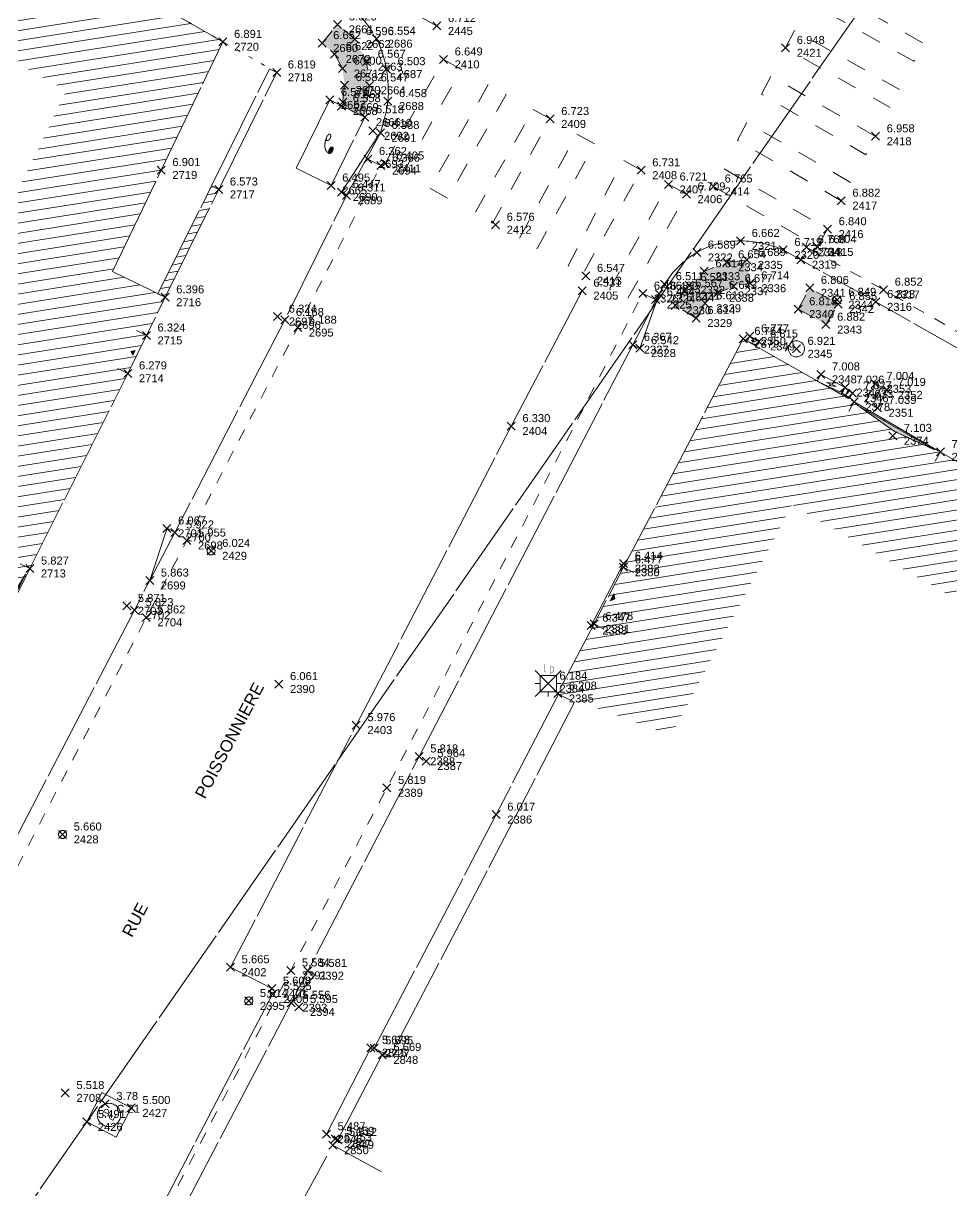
# Model space of a CAD drawing. Header units: metres. Extents: x 1223562 to 1223801, y 7191360 to 7191620.
# Drawn here: x 1223690.15 to 1223713.34, y 7191399.22 to 7191428.39 of the extents above; entities that cross this region are included whole.
import ezdxf
from ezdxf.enums import TextEntityAlignment as Align

# ---------------------------------------------------------------- set-up
doc = ezdxf.new("R2010")
doc.units = ezdxf.units.M
doc.header["$PDMODE"] = 3
doc.header["$PDSIZE"] = 0.1
for name, pattern in [('LL_0822', [2.5, 2.5, 0]), ('LL_0824', [0.35, 0.1, -0.25]), ('LL_0826', [2.5, 2.5, 0]), ('LL_0828', [0.8, 0.4, -0.4]), ('LL_0829', [0.6, 0.3, -0.3]), ('ML_0862', [1, 0.5, -0.5]), ('ML_2577', [2.5, 2.5, 0]), ('RL_1105', [2.5, 2.5, 0]), ('RL_1110', [2.5, 2.5, 0]), ('SL_1144', [2.5, 2.5, 0]), ('SL_1146', [2.5, 2.5, 0]), ('Socle_Continu', [2.5, 2.5, 0]), ('YL_2901', [2.5, 2.5, 0])]:
    doc.linetypes.add(name, pattern=pattern)
for name, color, linetype, lineweight in [('BATIH_SCS', 201, 'Socle_Continu', 13), ('CLOTH_SCS', 212, 'Socle_Continu', 13), ('CLOTU_SCS', 212, 'Socle_Continu', 13), ('EAUPO_SCS', 140, 'Socle_Continu', 13), ('ECPUB_SCS', 30, 'Socle_Continu', 13), ('ELECT_SCS', 1, 'Socle_Continu', 13), ('GAZFL_SCS', 40, 'Socle_Continu', 13), ('HABIL_SCI', 7, 'Socle_Continu', 13), ('MARQU_PSS', 7, 'Socle_Continu', 13), ('MARQU_SCS', 7, 'Socle_Continu', 13), ('SIGNV_SCS', 20, 'Socle_Continu', 13), ('SIGTA_SCI', 7, 'Socle_Continu', 13), ('SIGTM_SCI', 1, 'Socle_Continu', 13), ('SIGTO_SCI', 255, 'Socle_Continu', 13), ('TELEC_SCS', 3, 'Socle_Continu', 13), ('VOIRH_SCS', 7, 'Socle_Continu', 13), ('VOIRI_SCS', 7, 'Socle_Continu', 13)]:
    doc.layers.add(name, color=color, linetype=linetype, lineweight=lineweight)
for name, color, linetype, lineweight, true_color in [('BATIM_SCS', 7, 'Socle_Continu', 13, 0xdf7fff), ('EAUUS_SCS', 7, 'Socle_Continu', 13, 0x7f3f00), ('SIGTS_PSS', 7, 'Socle_Continu', 13, 0x9966cc)]:
    doc.layers.add(name, color=color, linetype=linetype, lineweight=lineweight, true_color=true_color)
doc.styles.get("Standard").update_dxf_attribs({"font": 'arial.ttf'})
doc.styles.add('Style_1', font='WINGDNG2.TTF')
doc.linetypes.add('SL_1143', pattern='A,0.5,0,["¢",Style_1,S=0.1,R=0,X=0.2,Y=-0.065],0.5', length=1)
pattern_1 = [(9, (0, 0), (-0.03910861626, 0.246922085149), [])]

# ---------------------------------------------------------------- blocks, each defined once
blk = doc.blocks.new('YP_1521')
at = {"layer": 'SIGTO_SCI', "color": 7, "linetype": 'Socle_Continu'}
blk.add_point((0, 0), dxfattribs=at)
at = {"layer": 'SIGTA_SCI', "linetype": 'Socle_Continu'}
blk.add_attdef('ALT', (0.278, 0.099), '', height=0.2, dxfattribs=at)
at = {"layer": 'SIGTA_SCI', "linetype": 'Socle_Continu', "flags": 9}
blk.add_attdef('CALQUE_ALT', (1.69, -1.18), '', height=0.2, dxfattribs=at)
at = {"layer": 'SIGTM_SCI', "linetype": 'Socle_Continu'}
blk.add_attdef('MAT', (0.278, -0.223), '', height=0.2, dxfattribs=at)
at = {"layer": 'SIGTM_SCI', "linetype": 'Socle_Continu', "flags": 9}
blk.add_attdef('CALQUE_MAT', (1.69, -1.501), '', height=0.2, dxfattribs=at)
at = {"layer": 'SIGTO_SCI', "linetype": 'Socle_Continu', "flags": 9}
for tag, p in [('ID', (1.69, 0.105)), ('NATURE', (1.69, -0.216)), ('FAMILLE', (1.69, -0.538)), ('CALQUE', (1.69, -0.859)), ('PCRS', (1.69, -1.823))]:
    blk.add_attdef(tag, p, '', height=0.2, dxfattribs=at)
blk = doc.blocks.new('LP_0842')
at = {"layer": 'VOIRI_SCS', "linetype": 'Socle_Continu', "flags": 128}
blk.add_lwpolyline([(1, 0), (1, 0.5), (0, 0)], dxfattribs=at)
at = {"layer": 'VOIRI_SCS', "linetype": 'Socle_Continu', "flags": 9}
for tag, p in [('ID', (1.488, 0.614)), ('NATURE', (1.488, 0.292)), ('FAMILLE', (1.488, -0.029)), ('CALQUE', (1.488, -0.35)), ('PCRS', (1.488, -0.672))]:
    blk.add_attdef(tag, p, '', height=0.2, dxfattribs=at)
blk = doc.blocks.new('LP_0843')
at = {"layer": 'VOIRI_SCS', "linetype": 'Socle_Continu'}
blk.add_circle((0, 0), 0.1, dxfattribs=at)
at = {"layer": 'VOIRI_SCS', "linetype": 'Socle_Continu', "flags": 9}
for tag, p in [('ID', (0.829, 0.061)), ('NATURE', (0.829, -0.26)), ('FAMILLE', (0.829, -0.582)), ('CALQUE', (0.829, -0.903)), ('PCRS', (0.829, -1.224))]:
    blk.add_attdef(tag, p, '', height=0.2, dxfattribs=at)
blk = doc.blocks.new('HP_0569')
at = {"layer": 'SIGNV_SCS', "linetype": 'Socle_Continu'}
blk.add_line((-0.2, -0.2), (0.2, -0.2), dxfattribs=at)
blk.add_circle((0, 0), 0.2, dxfattribs=at)
at = {"layer": 'SIGNV_SCS', "linetype": 'Socle_Continu', "flags": 9}
for tag, p in [('ID', (0.713, 0.595)), ('NATURE', (0.713, 0.273)), ('FAMILLE', (0.713, -0.048)), ('CALQUE', (0.713, -0.369)), ('PCRS', (0.713, -0.69))]:
    blk.add_attdef(tag, p, '', height=0.2, dxfattribs=at)
blk = doc.blocks.new('JP_0703')
at = {"layer": 'GAZFL_SCS', "linetype": 'Socle_Continu'}
blk.add_hatch(color=256, dxfattribs=at).paths.add_polyline_path([(0, 0), (0, 0.359), (1, 0.359), (0.088, 0.3)])
h = blk.add_hatch(color=256, dxfattribs=at)
edge = h.paths.add_edge_path()
edge.add_line((0.505, 0.179), (0.471, 0.106))
edge.add_line((0.471, 0.106), (0.471, 0.096))
edge.add_ellipse((0.505, 0.099), major_axis=(-0.0336, 0), ratio=0.758629, start_angle=5.44598, end_angle=174.55402)
edge.add_line((0.538, 0.096), (0.538, 0.106))
edge.add_line((0.538, 0.106), (0.505, 0.179))
at = {"layer": 'GAZFL_SCS', "linetype": 'Socle_Continu', "flags": 128}
blk.add_lwpolyline([(0, 0.359), (0, 0), (1, 0), (1, 0.359)], close=True, dxfattribs=at)
at = {"layer": 'GAZFL_SCS', "linetype": 'Socle_Continu'}
blk.add_lwpolyline([(0, 0), (0, 0.359), (1, 0.359), (0.088, 0.3)], close=True, dxfattribs=at)
blk.add_lwpolyline([(0.578, 0.106), (0.578, 0.124), (0.505, 0.281), (0.432, 0.124), (0.432, 0.106, 0.066358), (0.436, 0.095, 0.1059), (0.452, 0.076, 0.086348), (0.476, 0.064, 0.076263), (0.505, 0.059, 0.076263), (0.534, 0.064, 0.086348), (0.557, 0.076, 0.1059), (0.574, 0.095, 0.066358)], format="xyb", close=True, dxfattribs=at)
at = {"layer": 'GAZFL_SCS', "linetype": 'Socle_Continu', "flags": 9}
for tag, p in [('ID', (1.013, 0.696)), ('NATURE', (1.013, 0.374)), ('FAMILLE', (1.013, 0.053)), ('CALQUE', (1.013, -0.268)), ('PCRS', (1.013, -0.589))]:
    blk.add_attdef(tag, p, '', height=0.2, dxfattribs=at)
blk = doc.blocks.new('FP_0406')
at = {"layer": 'ELECT_SCS', "linetype": 'Socle_Continu'}
blk.add_hatch(color=256, dxfattribs=at).paths.add_polyline_path([(0, 0), (0, 0.286), (1, 0.286), (0.1, 0.229)])
at = {"layer": 'ELECT_SCS', "linetype": 'Socle_Continu', "flags": 128}
blk.add_lwpolyline([(0, 0.286), (0, 0), (1, 0), (1, 0.286)], close=True, dxfattribs=at)
at = {"layer": 'ELECT_SCS', "linetype": 'Socle_Continu'}
blk.add_lwpolyline([(0, 0), (0, 0.286), (1, 0.286), (0.1, 0.229)], close=True, dxfattribs=at)
at = {"layer": 'ELECT_SCS', "linetype": 'Socle_Continu', "flags": 128}
blk.add_lwpolyline([(0.689, 0.161), (0.466, 0.074), (0.473, 0.136), (0.314, 0.12), (0.54, 0.215), (0.526, 0.147), (0.689, 0.161)], dxfattribs=at)
at = {"layer": 'ELECT_SCS', "linetype": 'Socle_Continu', "flags": 9}
for tag, p in [('ID', (1.244, 0.678)), ('NATURE', (1.244, 0.357)), ('FAMILLE', (1.244, 0.035)), ('CALQUE', (1.244, -0.286)), ('PCRS', (1.244, -0.607))]:
    blk.add_attdef(tag, p, '', height=0.2, dxfattribs=at)
blk = doc.blocks.new('AP_0009')
at = {"layer": 'EAUPO_SCS', "linetype": 'Socle_Continu', "flags": 128}
blk.add_lwpolyline([(1, 0), (0, 0), (0, 1), (1, 1)], close=True, dxfattribs=at)
at = {"layer": 'EAUPO_SCS', "linetype": 'Socle_Continu', "const_width": 0.0132, "flags": 128}
for points in [[(0.366, 0.559, -0.408207), (0.401, 0.525), (0.401, 0.441), (0.352, 0.441, -1.002527), (0.352, 0.5)], [(0.54, 0.441), (0.49, 0.441, -0.408864), (0.46, 0.47), (0.46, 0.52, -0.99952), (0.54, 0.52), (0.54, 0.5), (0.46, 0.5)], [(0.599, 0.381), (0.599, 0.559), (0.643, 0.559, -0.410969), (0.678, 0.525), (0.678, 0.475, -0.406349), (0.643, 0.441), (0.599, 0.441)]]:
    blk.add_lwpolyline(points, format="xyb", dxfattribs=at)
for points in [[(0.332, 0.559), (0.366, 0.559)], [(0.401, 0.5), (0.352, 0.5)]]:
    blk.add_lwpolyline(points, dxfattribs=at)
at = {"layer": 'EAUPO_SCS', "linetype": 'Socle_Continu', "flags": 9}
for tag, p in [('NATURE', (1.244, 0.525)), ('ID', (1.244, 0.846)), ('CALQUE', (1.244, -0.118)), ('FAMILLE', (1.244, 0.204)), ('PCRS', (1.244, -0.439))]:
    blk.add_attdef(tag, p, '', height=0.2, dxfattribs=at)
blk = doc.blocks.new('RP_1122')
at = {"layer": 'BATIM_SCS', "linetype": 'Socle_Continu'}
blk.add_hatch(color=256, dxfattribs=at).paths.add_polyline_path([(0.062, 0.033), (0.938, 0.033), (0.5, 0.133)])
for p, q in [((0, 0.265), (0, 0)), ((1, 0), (1, 0.265)), ((0.5, 0.133), (0.062, 0.033)), ((0.938, 0.033), (0.5, 0.133)), ((0.062, 0.033), (0.938, 0.033))]:
    blk.add_line(p, q, dxfattribs=at)
at = {"layer": 'BATIM_SCS', "linetype": 'Socle_Continu', "flags": 9}
for tag, p in [('ID', (1.342, 0.871)), ('NATURE', (1.342, 0.549)), ('FAMILLE', (1.342, 0.228)), ('CALQUE', (1.342, -0.093)), ('PCRS', (1.342, -0.415))]:
    blk.add_attdef(tag, p, '', height=0.2, dxfattribs=at)
blk = doc.blocks.new('RP_1121')
at = {"layer": 'BATIM_SCS', "linetype": 'Socle_Continu'}
blk.add_hatch(color=256, dxfattribs=at).paths.add_polyline_path([(0.438, 0.086), (0.5, 0.172), (0.563, 0.086)])
for p, q in [((0, 0.276), (0, 0)), ((1, -0.001), (1, 0.275)), ((0.438, 0.086), (0.5, 0.172)), ((0.563, 0.086), (0.438, 0.086)), ((0.5, 0.172), (0.563, 0.086))]:
    blk.add_line(p, q, dxfattribs=at)
at = {"layer": 'BATIM_SCS', "linetype": 'Socle_Continu', "flags": 9}
for tag, p in [('ID', (1.431, 0.651)), ('NATURE', (1.431, 0.33)), ('FAMILLE', (1.431, 0.008)), ('CALQUE', (1.431, -0.313)), ('PCRS', (1.431, -0.634))]:
    blk.add_attdef(tag, p, '', height=0.2, dxfattribs=at)
blk = doc.blocks.new('GP_0481')
at = {"layer": 'ECPUB_SCS', "linetype": 'Socle_Continu'}
for p, q in [((-0.325, 0.325), (0, 0)), ((0, 0), (0.325, 0.325)), ((0, 0), (-0.325, -0.325)), ((-0.203, 0), (-0.325, 0)), ((0.203, 0.203), (-0.203, 0.203)), ((-0.203, 0.203), (-0.203, -0.203)), ((0.325, -0.325), (0, 0)), ((0.203, 0.203), (0.203, -0.203)), ((0.203, 0), (0.325, 0)), ((-0.203, -0.203), (0.203, -0.203)), ((0, -0.203), (0, -0.325))]:
    blk.add_line(p, q, dxfattribs=at)
at = {"layer": 'ECPUB_SCS', "linetype": 'Socle_Continu', "const_width": 0.01, "flags": 128}
for points in [[(-0.092, 0.487), (-0.092, 0.321, 0.378783), (-0.059, 0.287), (-0.048, 0.287)], [(0.048, 0.22), (0.048, 0.42), (0.098, 0.42, -0.410802), (0.137, 0.381), (0.137, 0.323, -0.396178), (0.098, 0.287), (0.059, 0.287)]]:
    blk.add_lwpolyline(points, format="xyb", dxfattribs=at)
at = {"layer": 'ECPUB_SCS', "linetype": 'Socle_Continu', "flags": 9}
for tag, p in [('ID', (0.722, 0.587)), ('NATURE', (0.722, 0.266)), ('FAMILLE', (0.722, -0.055)), ('CALQUE', (0.722, -0.377)), ('PCRS', (0.722, -0.698))]:
    blk.add_attdef(tag, p, '', height=0.2, dxfattribs=at)
blk = doc.blocks.new('LP_0841')
at = {"layer": 'VOIRI_SCS', "linetype": 'Socle_Continu', "flags": 128}
blk.add_lwpolyline([(0, 0), (0, 0.5), (1, 0)], dxfattribs=at)
at = {"layer": 'VOIRI_SCS', "linetype": 'Socle_Continu', "flags": 9}
for tag, p in [('ID', (1.428, 0.548)), ('NATURE', (1.428, 0.227)), ('FAMILLE', (1.428, -0.095)), ('CALQUE', (1.428, -0.416)), ('PCRS', (1.428, -0.737))]:
    blk.add_attdef(tag, p, '', height=0.2, dxfattribs=at)
blk = doc.blocks.new('CP_0163')
at = {"layer": 'EAUUS_SCS', "linetype": 'Socle_Continu'}
blk.add_lwpolyline([(0, 0), (1, 0), (1, 1), (0, 1)], close=True, dxfattribs=at)
at = {"layer": 'EAUUS_SCS', "linetype": 'Socle_Continu', "const_width": 0.0235, "flags": 128}
for points in [[(0.45, 0.412), (0.362, 0.412, -0.405328), (0.31, 0.465), (0.31, 0.553, -0.999132), (0.45, 0.553), (0.45, 0.518), (0.327, 0.518)], [(0.538, 0.624), (0.538, 0.474, 0.410802), (0.6, 0.412), (0.679, 0.412), (0.679, 0.624)]]:
    blk.add_lwpolyline(points, format="xyb", dxfattribs=at)
at = {"layer": 'EAUUS_SCS', "linetype": 'Socle_Continu'}
blk.add_circle((0.5, 0.5), 0.353, dxfattribs=at)
at = {"layer": 'EAUUS_SCS', "linetype": 'Socle_Continu', "flags": 9}
for tag, p in [('ID', (1.381, 1.06)), ('NATURE', (1.381, 0.739)), ('FAMILLE', (1.381, 0.417)), ('CALQUE', (1.381, 0.096)), ('TYPE', (1.381, -0.546)), ('PCRS', (1.381, -0.225))]:
    blk.add_attdef(tag, p, '', height=0.2, dxfattribs=at)
blk = doc.blocks.new('IP_0645')
at = {"layer": 'TELEC_SCS', "linetype": 'Socle_Continu'}
h = blk.add_hatch(color=256, dxfattribs=at)
edge = h.paths.add_edge_path()
edge.add_ellipse((0.552, 0.603), major_axis=(-0.0325, 0.0325), ratio=1, start_angle=-134.959, end_angle=45.041, ccw=False)
edge.add_ellipse((0.552, 0.603), major_axis=(0.0325, 0.0325), ratio=1, start_angle=135.041, end_angle=315.041, ccw=False)
h = blk.add_hatch(color=256, dxfattribs=at)
edge = h.paths.add_edge_path()
edge.add_ellipse((0.414, 0.404), major_axis=(0.0324, 0.0324), ratio=1, start_angle=-44.959, end_angle=135.041, ccw=False)
edge.add_ellipse((0.414, 0.404), major_axis=(0.0324, 0.0324), ratio=1, start_angle=135.041, end_angle=315.041, ccw=False)
at = {"layer": 'TELEC_SCS', "linetype": 'Socle_Continu', "flags": 128}
blk.add_lwpolyline([(0, 1), (1, 1), (1, 0), (0, 0)], close=True, dxfattribs=at)
at = {"layer": 'TELEC_SCS', "linetype": 'Socle_Continu'}
for points in [[(0.47, 0.622, 0.070816), (0.429, 0.592, 0.035655), (0.413, 0.573, 0.098491)], [(0.55, 0.649, 0.060394), (0.492, 0.633, 0.025244), (0.47, 0.622, 0.098491)], [(0.598, 0.603, 0.098311), (0.594, 0.621, 0.098491), (0.584, 0.636, 0.098491), (0.57, 0.646, 0.098491), (0.552, 0.649, 0.098491), (0.534, 0.646, 0.098491), (0.52, 0.636, 0.098491), (0.51, 0.621, 0.098491), (0.506, 0.603, 0.000179), (0.506, 0.603, 0.098491)], [(0.378, 0.5, 0.062521), (0.367, 0.41, 0.003745), (0.367, 0.404, 0.098491)], [(0.413, 0.573, 0.059478), (0.388, 0.529, 0.035459), (0.378, 0.5, 0.098491)], [(0.506, 0.603, 0.098311), (0.51, 0.586, 0.098491), (0.52, 0.571, 0.098491), (0.534, 0.561, 0.098491), (0.552, 0.557, 0.098491), (0.57, 0.561, 0.098491), (0.584, 0.571, 0.098491), (0.594, 0.586, 0.098491), (0.598, 0.603, 0.000179), (0.598, 0.603, 0.098491)], [(0.46, 0.404, 0.098311), (0.457, 0.422, 0.098491), (0.447, 0.437, 0.098491), (0.432, 0.447, 0.098491), (0.414, 0.45, 0.098491), (0.397, 0.447, 0.098491), (0.382, 0.437, 0.098491), (0.372, 0.422, 0.098491), (0.369, 0.404, 0.000179), (0.369, 0.404, 0.098491)], [(0.369, 0.404, 0.098311), (0.372, 0.387, 0.098491), (0.382, 0.372, 0.098491), (0.397, 0.362, 0.098491), (0.414, 0.359, 0.098491), (0.432, 0.362, 0.098491), (0.447, 0.372, 0.098491), (0.457, 0.387, 0.098491), (0.46, 0.404, 0.000179), (0.46, 0.404, 0.098491)]]:
    blk.add_lwpolyline(points, format="xyb", dxfattribs=at)
at = {"layer": 'TELEC_SCS', "linetype": 'Socle_Continu', "flags": 9}
for tag, p in [('ID', (1.139, 0.951)), ('NATURE', (1.139, 0.63)), ('FAMILLE', (1.139, 0.309)), ('CALQUE', (1.139, -0.012)), ('PCRS', (1.139, -0.334))]:
    blk.add_attdef(tag, p, '', height=0.2, dxfattribs=at)
blk = doc.blocks.new('SP_1161')
at = {"layer": 'CLOTU_SCS', "linetype": 'Socle_Continu'}
for p, q in [((0, 0), (0, 0.2745)), ((1, 0.2745), (1, 0)), ((0.5, 0.1545), (0.3438, 0.103)), ((0.6563, 0.103), (0.5, 0.1545)), ((0.3438, 0.103), (0.6563, 0.103)), ((0.0625, 0), (0.9375, 0))]:
    blk.add_line(p, q, dxfattribs=at)
at = {"layer": 'CLOTU_SCS', "linetype": 'Socle_Continu', "flags": 9}
for tag, p in [('ID', (1.3598, 0.3853)), ('NATURE', (1.3598, 0.0641)), ('FAMILLE', (1.3598, -0.2572)), ('CALQUE', (1.3598, -0.5785)), ('PCRS', (1.3598, -0.8998))]:
    blk.add_attdef(tag, p, '', height=0.2, dxfattribs=at)
blk = doc.blocks.new('ZP_1565')
at = {"layer": 'HABIL_SCI', "linetype": 'Socle_Continu'}
blk.add_attdef('TYPE', text='', height=0.3, dxfattribs=at).set_placement((0, 0), align=Align.MIDDLE_CENTER)
at = {"layer": 'HABIL_SCI', "linetype": 'Socle_Continu', "flags": 9}
for tag, p in [('ID', (0.547, -0.599)), ('NATURE', (0.547, -0.92)), ('FAMILLE', (0.547, -1.242)), ('CALQUE', (0.547, -1.563)), ('PCRS', (0.533, -1.833))]:
    blk.add_attdef(tag, p, '', height=0.2, dxfattribs=at)

msp = doc.modelspace()

# ---------------------------------------------------------------- hatches: boundary and pattern name
at = {"layer": 'BATIH_SCS', "linetype": 'Socle_Continu'}
h = msp.add_hatch(dxfattribs=at)
h.set_pattern_fill('RL_1107', color=256, angle=324, pattern_type=2)
h.set_pattern_definition(pattern_1)
h.paths.add_polyline_path([(1223695.134, 7191427.928), (1223691.466, 7191430.024), (1223687.823, 7191432.131), (1223687.032, 7191430.764), (1223686.309, 7191431.172), (1223685.43, 7191431.669), (1223685.378, 7191431.698), (1223686.049, 7191432.983), (1223685.357, 7191433.383), (1223685.412, 7191433.478), (1223685.3, 7191433.543), (1223684.059, 7191434.262), (1223683.955, 7191434.322), (1223683.9, 7191434.227), (1223681.868, 7191435.392), (1223681.847, 7191435.357), (1223681.91, 7191435.341), (1223681.925, 7191435.325), (1223681.889, 7191435.346), (1223681.847, 7191435.357), (1223681.836, 7191435.337), (1223681.83, 7191435.327), (1223681.86, 7191435.296), (1223681.932, 7191435.254), (1223681.908, 7191435.214), (1223681.846, 7191435.23), (1223681.831, 7191435.246), (1223681.867, 7191435.225), (1223681.914, 7191435.264), (1223681.824, 7191435.317), (1223681.868, 7191435.392), (1223676.898, 7191438.243), (1223675.405, 7191435.641), (1223691.219, 7191426.71), (1223688.568, 7191421.2), (1223689.857, 7191420.553), (1223686.193, 7191413.202), (1223677.692, 7191396.716), (1223680.359, 7191395.341), (1223688.859, 7191411.827), (1223689.07, 7191412.258), (1223690.308, 7191414.765), (1223692.757, 7191419.643), (1223693.221, 7191420.59), (1223693.688, 7191421.544), (1223692.372, 7191422.188)])
h.paths.add_polyline_path([(1223692.79, 7191429.01), (1223692.781, 7191429.114), (1223692.883, 7191429.056)], flags=16)
h.paths.add_polyline_path([(1223685.894, 7191431.336), (1223685.81, 7191431.314), (1223685.784, 7191431.398)], flags=16)
h.paths.add_polyline_path([(1223692.941, 7191420.213), (1223692.883, 7191420.095), (1223692.834, 7191420.192)], flags=16)
h.paths.add_polyline_path([(1223684.714, 7191433.783), (1223684.593, 7191433.754), (1223684.559, 7191433.873)], flags=16)
h.paths.add_polyline_path([(1223690.201, 7191414.623), (1223689.117, 7191412.43), (1223689.57, 7191413.57)], flags=16)
h.paths.add_polyline_path([(1223679.298, 7191436.704), (1223679.233, 7191436.721), (1223679.217, 7191436.737), (1223679.255, 7191436.716), (1223679.298, 7191436.704), (1223679.317, 7191436.736), (1223679.304, 7191436.757), (1223679.247, 7191436.79), (1223679.216, 7191436.822), (1223679.222, 7191436.832), (1223679.234, 7191436.853), (1223679.299, 7191436.837), (1223679.315, 7191436.82), (1223679.277, 7191436.842), (1223679.234, 7191436.853), (1223679.216, 7191436.822), (1223679.247, 7191436.79), (1223679.323, 7191436.746)], flags=16)
h = msp.add_hatch(dxfattribs=at)
h.set_pattern_fill('RL_1107', color=256, angle=324, pattern_type=2)
h.set_pattern_definition(pattern_1)
h.paths.add_polyline_path([(1223718.312, 7191414.741), (1223716.081, 7191415.953), (1223715.658, 7191416.192), (1223713.484, 7191417.434), (1223713.061, 7191417.679), (1223710.905, 7191418.929), (1223708.134, 7191420.506), (1223705.146, 7191414.796), (1223704.407, 7191413.382), (1223703.499, 7191411.641), (1223703.521, 7191411.629), (1223706.337, 7191410.596), (1223707.066, 7191411.993), (1223707.805, 7191413.405), (1223709.351, 7191416.361), (1223709.411, 7191416.327), (1223711.558, 7191415.083), (1223711.988, 7191414.834), (1223714.176, 7191413.584), (1223714.626, 7191413.329), (1223716.919, 7191412.083), (1223717.743, 7191411.668), (1223718.734, 7191411.032), (1223724.23, 7191407.834), (1223726.037, 7191406.818), (1223726.232, 7191406.686), (1223728.357, 7191405.49), (1223728.787, 7191405.226), (1223729.953, 7191404.565), (1223731.013, 7191403.956), (1223731.774, 7191403.527), (1223732.928, 7191402.867), (1223735.773, 7191401.248), (1223736.311, 7191400.933), (1223737.831, 7191403.519), (1223737.275, 7191403.845), (1223734.415, 7191405.473), (1223733.254, 7191406.137), (1223732.496, 7191406.563), (1223731.44, 7191407.17), (1223730.312, 7191407.81), (1223729.878, 7191408.077), (1223727.81, 7191409.24), (1223727.614, 7191409.373), (1223725.719, 7191410.438), (1223720.299, 7191413.592), (1223719.232, 7191414.277)])
h.paths.add_polyline_path([(1223713.603, 7191417.328), (1223715.506, 7191416.241), (1223714.505, 7191416.698)], flags=16)
h.paths.add_polyline_path([(1223712.91, 7191417.729), (1223711.917, 7191418.189), (1223711.023, 7191418.822)], flags=16)
h.paths.add_polyline_path([(1223716.204, 7191415.848), (1223718.156, 7191414.788), (1223717.133, 7191415.231)], flags=16)
h.paths.add_polyline_path([(1223719.653, 7191413.905), (1223719.786, 7191413.819), (1223719.673, 7191413.79)], flags=16)
h.paths.add_polyline_path([(1223704.929, 7191414.009), (1223704.806, 7191413.961), (1223704.899, 7191414.137)], flags=16)
h.paths.add_polyline_path([(1223725.822, 7191410.343), (1223727.48, 7191409.41), (1223726.602, 7191409.79)], flags=16)
h.paths.add_polyline_path([(1223727.923, 7191409.138), (1223729.732, 7191408.12), (1223728.779, 7191408.543)], flags=16)
h.paths.add_polyline_path([(1223730.763, 7191407.455), (1223730.904, 7191407.375), (1223730.791, 7191407.341)], flags=16)
h.paths.add_polyline_path([(1223732.786, 7191406.302), (1223732.88, 7191406.248), (1223732.791, 7191406.2)], flags=16)
h.paths.add_polyline_path([(1223734.577, 7191405.343), (1223737.08, 7191403.918), (1223735.78, 7191404.544)], flags=16)
at = {"layer": 'CLOTH_SCS', "linetype": 'Socle_Continu'}
h = msp.add_hatch(dxfattribs=at)
h.set_pattern_fill('SL_1144', color=256, angle=325, pattern_type=2)
h.set_pattern_definition([(10, (0, 0), (-0.0303884310917, 0.172341356777), [])])
h.paths.add_polyline_path([(1223694.85, 7191424.328), (1223693.509, 7191421.633), (1223693.688, 7191421.544), (1223695.029, 7191424.239)])
at = {"layer": 'VOIRH_SCS', "linetype": 'Socle_Continu'}
h = msp.add_hatch(dxfattribs=at)
h.set_pattern_fill('LL_0828', color=256, pattern_type=2)
h.set_pattern_definition([(0, (0, 0), (0, 0.1099852), [0.0635, -0.127]), (120, (0, 0), (-0.0952499772403, -0.0549926), [0.0635, -0.127]), (60, (0.0635, 0), (-0.0952499772403, 0.0549926), [0.0635, -0.127])])
h.paths.add_polyline_path([(1223703.48, 7191437.041), (1223702.909, 7191437.03), (1223702.097, 7191437.051), (1223702.083, 7191436.456), (1223702.895, 7191436.445), (1223702.919, 7191436.419), (1223703.521, 7191436.449), (1223704.007, 7191436.717), (1223703.938, 7191436.793)])
h.paths.add_polyline_path([(1223704.514, 7191437.26), (1223703.978, 7191437.525), (1223704.447, 7191438.466), (1223704.976, 7191438.185)])
h.paths.add_polyline_path([(1223712.773, 7191433.551), (1223713.331, 7191433.323), (1223713.055, 7191432.636), (1223712.994, 7191432.123), (1223712.912, 7191431.939), (1223713, 7191431.885), (1223713.118, 7191431.208), (1223712.509, 7191431.102), (1223712.362, 7191431.92), (1223712.442, 7191432.779)])
h.paths.add_polyline_path([(1223706.959, 7191421.024), (1223706.433, 7191421.343), (1223706.655, 7191421.704), (1223706.784, 7191421.849), (1223707.159, 7191422.194), (1223707.727, 7191422.418), (1223708.221, 7191422.477), (1223708.307, 7191421.894), (1223707.89, 7191421.82), (1223707.502, 7191421.655), (1223707.18, 7191421.393)])
h.paths.add_polyline_path([(1223709.503, 7191421.246), (1223709.795, 7191421.779), (1223710.504, 7191421.375), (1223710.202, 7191420.86)])
h.paths.add_polyline_path([(1223697.61, 7191427.897), (1223697.999, 7191428.363), (1223698.426, 7191427.997), (1223698.724, 7191427.431), (1223698.798, 7191426.84), (1223698.678, 7191426.044), (1223698.099, 7191426.322), (1223698.127, 7191426.421), (1223698.172, 7191426.848), (1223698.124, 7191427.259), (1223697.922, 7191427.623)])

# ---------------------------------------------------------------- linework, layer by layer
at = {"layer": 'BATIM_SCS', "linetype": 'RL_1105', "flags": 128}
for points in [[(1223692.372, 7191422.188), (1223695.134, 7191427.928), (1223691.466, 7191430.024), (1223687.823, 7191432.131)], [(1223688.859, 7191411.827), (1223689.07, 7191412.258), (1223690.308, 7191414.765), (1223692.757, 7191419.643), (1223693.221, 7191420.59), (1223693.688, 7191421.544), (1223692.372, 7191422.188)], [(1223737.831, 7191403.519), (1223737.275, 7191403.845), (1223734.415, 7191405.473), (1223733.254, 7191406.137), (1223732.496, 7191406.563), (1223731.44, 7191407.17), (1223730.312, 7191407.81), (1223729.878, 7191408.077), (1223727.81, 7191409.24), (1223727.614, 7191409.373), (1223725.719, 7191410.438), (1223720.299, 7191413.592), (1223719.232, 7191414.277), (1223718.312, 7191414.741), (1223716.081, 7191415.953), (1223715.658, 7191416.192), (1223713.484, 7191417.434), (1223713.061, 7191417.679), (1223710.905, 7191418.929), (1223708.134, 7191420.506), (1223705.146, 7191414.796), (1223704.407, 7191413.382), (1223703.499, 7191411.641), (1223703.521, 7191411.629)]]:
    msp.add_lwpolyline(points, dxfattribs=at)
at = {"layer": 'BATIM_SCS', "linetype": 'RL_1110', "flags": 128}
msp.add_lwpolyline([(1223705.183, 7191414.867), (1223705.146, 7191414.887), (1223704.334, 7191413.338), (1223704.373, 7191413.318)], dxfattribs=at)
at = {"layer": 'CLOTU_SCS', "linetype": 'SL_1146', "flags": 128}
for points in [[(1223694.85, 7191424.328), (1223696.298, 7191427.252), (1223696.477, 7191427.164)], [(1223695.029, 7191424.239), (1223696.477, 7191427.164)], [(1223703.521, 7191411.629), (1223701.96, 7191408.615), (1223698.909, 7191402.776)], [(1223703.521, 7191411.629), (1223703.922, 7191411.425), (1223702.36, 7191408.409), (1223699.308, 7191402.567), (1223698.909, 7191402.776)]]:
    msp.add_lwpolyline(points, dxfattribs=at)
at = {"layer": 'CLOTU_SCS', "linetype": 'SL_1144', "flags": 128}
for points in [[(1223693.688, 7191421.544), (1223693.509, 7191421.633), (1223694.85, 7191424.328), (1223695.029, 7191424.239)], [(1223693.688, 7191421.544), (1223695.029, 7191424.239)]]:
    msp.add_lwpolyline(points, dxfattribs=at)
at = {"layer": 'CLOTU_SCS', "linetype": 'SL_1143', "flags": 128}
msp.add_lwpolyline([(1223699.114, 7191402.61), (1223698.007, 7191400.488)], dxfattribs=at)
at = {"layer": 'MARQU_PSS', "linetype": 'ML_2577', "flags": 128}
for points in [[(1223696.354, 7191404.267), (1223695.322, 7191404.801), (1223698.466, 7191410.852), (1223702.338, 7191418.325), (1223704.112, 7191421.709)], [(1223692.05, 7191395.828), (1223696.37, 7191404.132)]]:
    msp.add_lwpolyline(points, dxfattribs=at)
at = {"layer": 'MARQU_SCS', "linetype": 'ML_0862', "flags": 128}
for points in [[(1223697.854, 7191429.788), (1223698.084, 7191430.227), (1223700.707, 7191428.763), (1223700.478, 7191428.324)], [(1223709.775, 7191428.914), (1223710.008, 7191429.368), (1223712.631, 7191427.897), (1223712.399, 7191427.443)], [(1223709.194, 7191427.777), (1223709.415, 7191428.21), (1223712.039, 7191426.739), (1223711.807, 7191426.284)], [(1223699.186, 7191424.889), (1223700.646, 7191427.489), (1223701.092, 7191427.239), (1223699.632, 7191424.641)], [(1223708.593, 7191426.622), (1223708.829, 7191427.075), (1223711.44, 7191425.567), (1223711.194, 7191425.106)], [(1223700.306, 7191424.267), (1223700.752, 7191424.019), (1223702.209, 7191426.614), (1223701.764, 7191426.863)], [(1223702.882, 7191426.238), (1223703.307, 7191426), (1223701.871, 7191423.398), (1223701.425, 7191423.645)], [(1223707.993, 7191425.468), (1223708.228, 7191425.921), (1223710.823, 7191424.408), (1223710.583, 7191423.958)], [(1223703.978, 7191425.622), (1223704.422, 7191425.372), (1223702.986, 7191422.767), (1223702.542, 7191423.019)], [(1223705.582, 7191424.718), (1223705.137, 7191424.969), (1223703.756, 7191422.331), (1223704.124, 7191422.123)], [(1223709.988, 7191422.802), (1223710.24, 7191423.246), (1223707.628, 7191424.767), (1223707.392, 7191424.314)], [(1223704.795, 7191421.746), (1223706.268, 7191424.368), (1223706.713, 7191424.119), (1223705.241, 7191421.497)]]:
    msp.add_lwpolyline(points, close=True, dxfattribs=at)
at = {"layer": 'SIGTS_PSS', "linetype": 'YL_2901', "flags": 128}
msp.add_lwpolyline([(1223754.624, 7191615.542), (1223774.768, 7191564.41), (1223759.899, 7191516.921), (1223739.481, 7191487.157), (1223712.27, 7191430.488), (1223666.985, 7191365.329), (1223604.313, 7191397.356), (1223562.746, 7191366.34)], dxfattribs=at)
at = {"layer": 'VOIRI_SCS', "linetype": 'LL_0824', "flags": 128}
msp.add_lwpolyline([(1223696.477, 7191427.164), (1223695.134, 7191427.928), (1223691.466, 7191430.024)], dxfattribs=at)
at = {"layer": 'VOIRI_SCS', "linetype": 'LL_0822', "flags": 128}
msp.add_lwpolyline([(1223699.067, 7191425.653), (1223699.18, 7191426.048), (1223699.225, 7191426.247), (1223699.255, 7191426.447), (1223699.268, 7191426.646), (1223699.265, 7191426.846), (1223699.247, 7191427.046), (1223699.218, 7191427.245), (1223699.177, 7191427.443), (1223699.124, 7191427.637), (1223699.057, 7191427.825), (1223698.973, 7191428.006), (1223698.872, 7191428.178), (1223698.756, 7191428.341), (1223698.629, 7191428.496), (1223698.495, 7191428.642), (1223698.493, 7191428.645), (1223698.203, 7191428.923), (1223698.048, 7191429.05), (1223697.885, 7191429.165), (1223697.656, 7191429.305)], dxfattribs=at)
at = {"layer": 'VOIRI_SCS', "linetype": 'LL_0828', "flags": 128}
for points in [[(1223697.61, 7191427.897), (1223697.999, 7191428.363), (1223698.426, 7191427.997), (1223698.724, 7191427.431), (1223698.798, 7191426.84), (1223698.678, 7191426.044), (1223698.099, 7191426.322), (1223698.127, 7191426.421), (1223698.172, 7191426.848), (1223698.124, 7191427.259), (1223697.922, 7191427.623)], [(1223706.959, 7191421.024), (1223706.433, 7191421.343), (1223706.655, 7191421.704), (1223706.784, 7191421.849), (1223707.159, 7191422.194), (1223707.727, 7191422.418), (1223708.221, 7191422.477), (1223708.307, 7191421.894), (1223707.89, 7191421.82), (1223707.502, 7191421.655), (1223707.18, 7191421.393)], [(1223709.503, 7191421.246), (1223709.795, 7191421.779), (1223710.504, 7191421.375), (1223710.202, 7191420.86)]]:
    msp.add_lwpolyline(points, close=True, dxfattribs=at)
at = {"layer": 'VOIRI_SCS', "linetype": 'LL_0822', "flags": 128}
for points in [[(1223670.408, 7191373.996), (1223670.929, 7191374.598), (1223671.473, 7191375.279), (1223672.213, 7191376.256), (1223672.551, 7191376.668), (1223672.32, 7191379.344), (1223674.023, 7191381.738), (1223676.725, 7191385.583), (1223677.32, 7191386.447), (1223677.575, 7191386.798), (1223680.824, 7191391.442, 0.004285), (1223682.471, 7191393.84, 0.032782), (1223683.614, 7191395.801, -0.009909), (1223684.768, 7191398.007), (1223687.565, 7191403.424), (1223692.921, 7191413.726), (1223693.304, 7191414.466), (1223693.933, 7191415.668), (1223696.679, 7191420.977), (1223698.22, 7191424.09), (1223699.067, 7191425.653)], [(1223725.843, 7191413.176), (1223719.78, 7191416.663), (1223718.931, 7191417.138), (1223714.702, 7191419.583), (1223711.451, 7191421.428), (1223709.573, 7191422.482), (1223709.133, 7191422.727, 0.099741), (1223708.068, 7191422.953, 0.135879), (1223706.971, 7191422.662, 0.12445), (1223706.17, 7191421.873, 0.016631), (1223706.033, 7191421.631), (1223705.372, 7191420.358), (1223700.035, 7191410.07), (1223697.258, 7191404.712), (1223696.842, 7191403.913), (1223692.93, 7191396.45), (1223692.184, 7191395.045, 0.00741), (1223690.411, 7191391.7, -0.028189), (1223689.217, 7191389.656, -0.006258), (1223686.621, 7191385.843), (1223683.045, 7191380.73), (1223682.587, 7191380.061), (1223678.817, 7191374.645), (1223676.429, 7191374.225), (1223676.076, 7191373.72), (1223674.855, 7191372.041), (1223674.583, 7191371.677), (1223674.473, 7191371.509), (1223674.374, 7191371.334), (1223674.338, 7191371.261), (1223674.289, 7191371.151), (1223674.219, 7191370.961), (1223674.165, 7191370.766), (1223674.126, 7191370.566), (1223674.102, 7191370.365), (1223674.092, 7191370.162), (1223674.102, 7191369.876), (1223674.137, 7191369.592), (1223674.191, 7191369.309), (1223674.262, 7191369.029), (1223674.289, 7191368.935), (1223674.344, 7191368.752), (1223674.438, 7191368.479), (1223674.549, 7191368.215), (1223674.681, 7191367.963), (1223674.868, 7191367.682), (1223675.082, 7191367.417), (1223675.554, 7191366.916), (1223675.932, 7191366.597), (1223676.678, 7191366.036), (1223677.39, 7191366.169)]]:
    msp.add_lwpolyline(points, format="xyb", dxfattribs=at)
at = {"layer": 'VOIRI_SCS', "linetype": 'LL_0829', "flags": 128}
for points in [[(1223698.753, 7191425), (1223699.079, 7191424.835), (1223697.001, 7191420.786), (1223694.232, 7191415.465), (1223693.218, 7191413.544), (1223687.895, 7191403.247), (1223685.08, 7191397.854)], [(1223739.218, 7191405.981), (1223735.901, 7191407.883), (1223733.166, 7191409.439), (1223731.811, 7191410.187), (1223726.125, 7191413.447), (1223719.937, 7191416.985), (1223714.86, 7191419.904), (1223711.641, 7191421.734), (1223709.718, 7191422.794), (1223709.573, 7191422.482)]]:
    msp.add_lwpolyline(points, dxfattribs=at)
msp.add_lwpolyline([(1223705.945, 7191421.486), (1223705.623, 7191421.637), (1223699.23, 7191409.284), (1223696.827, 7191404.722), (1223692.605, 7191396.658), (1223691.867, 7191395.223, -0.018152), (1223689.904, 7191391.507, -0.013441), (1223688.902, 7191389.869, -0.008683), (1223686.324, 7191386.047), (1223682.742, 7191380.93), (1223679.109, 7191375.712), (1223679.129, 7191375.684)], format="xyb", dxfattribs=at)
at = {"layer": 'VOIRI_SCS', "linetype": 'LL_0826', "flags": 128}
msp.add_lwpolyline([(1223698.828, 7191402.79), (1223697.719, 7191400.628), (1223697.939, 7191400.514)], dxfattribs=at)

# ---------------------------------------------------------------- block references
at = {"layer": 'BATIM_SCS', "linetype": 'Socle_Continu'}
for name, p, xscale, rotation in [('RP_1121', (1223692.757, 7191419.643), 1.053517139763499, 63.89500095256474), ('RP_1122', (1223713.061, 7191417.679), 2.492107965696635, 149.9061093249551), ('RP_1122', (1223689.07, 7191412.258), 2.795809758955879, 63.71121808677395), ('RP_1121', (1223705.146, 7191414.796), 1.596261563535259, 242.3919661174378)]:
    msp.add_blockref(name, p, dxfattribs=dict(at, xscale=xscale, rotation=rotation))
at = {"layer": 'CLOTU_SCS', "linetype": 'Socle_Continu', "xscale": 5.028068989841374, "yscale": 5.028068989841374, "rotation": 241.3990484755276}
msp.add_blockref('SP_1161', (1223697.881, 7191400.352), dxfattribs=at)
at = {"layer": 'EAUPO_SCS', "linetype": 'Socle_Continu', "xscale": 0.5045406346602065, "yscale": 0.3219475191925785, "rotation": 62.61630619714013}
msp.add_blockref('AP_0009', (1223711.486, 7191418.781), dxfattribs=at)
at = {"layer": 'EAUUS_SCS', "linetype": 'Socle_Continu', "xscale": 0.8264221861680809, "yscale": 0.8264221861680809, "rotation": 332.4780968923375}
msp.add_blockref('CP_0163', (1223691.729, 7191400.934), dxfattribs=at)
at = {"layer": 'ECPUB_SCS', "linetype": 'Socle_Continu'}
msp.add_blockref('GP_0481', (1223703.263, 7191411.889), dxfattribs=at)
at = {"layer": 'ELECT_SCS', "linetype": 'Socle_Continu', "xscale": 0.2592864349258758, "yscale": 0.47, "zscale": 0.3728498860233033, "rotation": 150.3427404270001}
msp.add_blockref('FP_0406', (1223708.526, 7191420.44), dxfattribs=at)
at = {"layer": 'ELECT_SCS', "linetype": 'Socle_Continu', "xscale": 0.6954177663599186, "yscale": 0.68, "rotation": 151.498094933409}
msp.add_blockref('FP_0406', (1223710.684, 7191419.286), dxfattribs=at)
at = {"layer": 'GAZFL_SCS', "linetype": 'Socle_Continu', "xscale": 0.2323333306363827, "yscale": 0.45, "rotation": 142.5026639944227}
msp.add_blockref('JP_0703', (1223710.868, 7191419.145), dxfattribs=at)
at = {"layer": 'HABIL_SCI', "linetype": 'Socle_Continu', "rotation": 62.22066212217078}
msp.add_blockref('ZP_1565', (1223694.384, 7191408.737), dxfattribs=at).add_auto_attribs({'TYPE': 'RUE                          POISSONNIERE'})
at = {"layer": 'SIGNV_SCS', "linetype": 'Socle_Continu', "rotation": 236.5791271555682}
msp.add_blockref('HP_0569', (1223709.462, 7191420.256), dxfattribs=at)
at = {"layer": 'SIGTO_SCI', "linetype": 'Socle_Continu'}
for p, values in [((1223697.999, 7191428.363), {'ALT': '6.626', 'MAT': '2661'}), ((1223700.478, 7191428.324), {'ALT': '6.712', 'MAT': '2445'}), ((1223695.134, 7191427.928), {'ALT': '6.891', 'MAT': '2720'}), ((1223698.426, 7191427.997), {'ALT': '6.596', 'MAT': '2662'}), ((1223698.973, 7191428.006), {'ALT': '6.554', 'MAT': '2686'}), ((1223697.61, 7191427.897), {'ALT': '6.652', 'MAT': '2660'}), ((1223697.922, 7191427.623), {'ALT': '6.622', 'MAT': '2672'}), ((1223709.194, 7191427.777), {'ALT': '6.948', 'MAT': '2421'}), ((1223698.724, 7191427.431), {'ALT': '6.567', 'MAT': '2663'}), ((1223700.646, 7191427.489), {'ALT': '6.649', 'MAT': '2410'}), ((1223696.477, 7191427.164), {'ALT': '6.819', 'MAT': '2718'}), ((1223698.124, 7191427.259), {'ALT': '6.600', 'MAT': '2671'}), ((1223699.218, 7191427.245), {'ALT': '6.503', 'MAT': '2687'}), ((1223698.172, 7191426.848), {'ALT': '6.582', 'MAT': '2670'}), ((1223698.798, 7191426.84), {'ALT': '6.547', 'MAT': '2664'}), ((1223697.802, 7191426.475), {'ALT': '6.571', 'MAT': '2667'}), ((1223699.255, 7191426.447), {'ALT': '6.458', 'MAT': '2688'}), ((1223698.099, 7191426.322), {'ALT': '6.558', 'MAT': '2668'}), ((1223698.127, 7191426.421), {'ALT': '6.567', 'MAT': '2669'}), ((1223698.678, 7191426.044), {'ALT': '6.518', 'MAT': '2666'}), ((1223703.307, 7191426), {'ALT': '6.723', 'MAT': '2409'}), ((1223698.88, 7191425.702), {'ALT': '6.410', 'MAT': '2692'}), ((1223699.067, 7191425.653), {'ALT': '6.388', 'MAT': '2691'}), ((1223711.44, 7191425.567), {'ALT': '6.958', 'MAT': '2418'}), ((1223698.753, 7191425), {'ALT': '6.362', 'MAT': '2693'}), ((1223693.592, 7191424.724), {'ALT': '6.901', 'MAT': '2719'}), ((1223699.079, 7191424.835), {'ALT': '6.366', 'MAT': '2694'}), ((1223699.186, 7191424.889), {'ALT': '6.405', 'MAT': '2411'}), ((1223705.582, 7191424.718), {'ALT': '6.731', 'MAT': '2408'}), ((1223695.029, 7191424.239), {'ALT': '6.573', 'MAT': '2717'}), ((1223697.836, 7191424.337), {'ALT': '6.495', 'MAT': '2665'}), ((1223698.099, 7191424.173), {'ALT': '6.447', 'MAT': '2690'}), ((1223706.265, 7191424.363), {'ALT': '6.721', 'MAT': '2407'}), ((1223706.713, 7191424.119), {'ALT': '6.709', 'MAT': '2406'}), ((1223707.392, 7191424.314), {'ALT': '6.765', 'MAT': '2414'}), ((1223698.22, 7191424.09), {'ALT': '6.311', 'MAT': '2689'}), ((1223710.583, 7191423.958), {'ALT': '6.882', 'MAT': '2417'}), ((1223701.946, 7191423.356), {'ALT': '6.576', 'MAT': '2412'}), ((1223710.24, 7191423.246), {'ALT': '6.840', 'MAT': '2416'}), ((1223708.068, 7191422.953), {'ALT': '6.662', 'MAT': '2321'}), ((1223706.971, 7191422.662), {'ALT': '6.589', 'MAT': '2322'}), ((1223709.133, 7191422.727), {'ALT': '6.719', 'MAT': '2320'}), ((1223709.718, 7191422.794), {'ALT': '6.768', 'MAT': '2318'}), ((1223709.988, 7191422.802), {'ALT': '6.804', 'MAT': '2415'}), ((1223707.727, 7191422.418), {'ALT': '6.654', 'MAT': '2334'}), ((1223708.221, 7191422.477), {'ALT': '6.689', 'MAT': '2335'}), ((1223709.573, 7191422.482), {'ALT': '6.734', 'MAT': '2319'}), ((1223704.2, 7191422.08), {'ALT': '6.547', 'MAT': '2413'}), ((1223707.159, 7191422.194), {'ALT': '6.614', 'MAT': '2333'}), ((1223706.17, 7191421.873), {'ALT': '6.511', 'MAT': '2323'}), ((1223706.784, 7191421.849), {'ALT': '6.581', 'MAT': '2332'}), ((1223707.89, 7191421.82), {'ALT': '6.677', 'MAT': '2337'}), ((1223708.307, 7191421.894), {'ALT': '6.714', 'MAT': '2336'}), ((1223709.795, 7191421.779), {'ALT': '6.806', 'MAT': '2341'}), ((1223693.688, 7191421.544), {'ALT': '6.396', 'MAT': '2716'}), ((1223704.112, 7191421.709), {'ALT': '6.531', 'MAT': '2405'}), ((1223705.623, 7191421.637), {'ALT': '6.486', 'MAT': '2326'}), ((1223705.945, 7191421.486), {'ALT': '6.454', 'MAT': '2325'}), ((1223706.033, 7191421.631), {'ALT': '6.480', 'MAT': '2324'}), ((1223706.655, 7191421.704), {'ALT': '6.567', 'MAT': '2331'}), ((1223707.502, 7191421.655), {'ALT': '6.643', 'MAT': '2338'}), ((1223710.48, 7191421.482), {'ALT': '6.849', 'MAT': '2344'}), ((1223711.641, 7191421.734), {'ALT': '6.852', 'MAT': '2317'}), ((1223706.433, 7191421.343), {'ALT': '6.544', 'MAT': '2330'}), ((1223707.18, 7191421.393), {'ALT': '6.619', 'MAT': '2339'}), ((1223709.503, 7191421.246), {'ALT': '6.818', 'MAT': '2340'}), ((1223710.504, 7191421.375), {'ALT': '6.855', 'MAT': '2342'}), ((1223711.451, 7191421.428), {'ALT': '6.823', 'MAT': '2316'}), ((1223696.5, 7191421.062), {'ALT': '6.324', 'MAT': '2697'}), ((1223696.679, 7191420.977), {'ALT': '6.168', 'MAT': '2696'}), ((1223706.959, 7191421.024), {'ALT': '6.614', 'MAT': '2329'}), ((1223697.001, 7191420.786), {'ALT': '6.188', 'MAT': '2695'}), ((1223710.202, 7191420.86), {'ALT': '6.882', 'MAT': '2343'}), ((1223693.221, 7191420.59), {'ALT': '6.324', 'MAT': '2715'}), ((1223705.372, 7191420.358), {'ALT': '6.367', 'MAT': '2327'}), ((1223708.134, 7191420.506), {'ALT': '6.764', 'MAT': '2379'}), ((1223708.302, 7191420.57), {'ALT': '6.777', 'MAT': '2350'}), ((1223708.526, 7191420.44), {'ALT': '6.815', 'MAT': '2349'}), ((1223705.551, 7191420.273), {'ALT': '6.542', 'MAT': '2328'}), ((1223709.462, 7191420.256), {'ALT': '6.921', 'MAT': '2345'}), ((1223692.757, 7191419.643), {'ALT': '6.279', 'MAT': '2714'}), ((1223710.073, 7191419.618), {'ALT': '7.008', 'MAT': '2348'}), ((1223710.684, 7191419.286), {'ALT': '7.026', 'MAT': '2347'}), ((1223711.434, 7191419.38), {'ALT': '7.004', 'MAT': '2353'}), ((1223711.718, 7191419.229), {'ALT': '7.019', 'MAT': '2352'}), ((1223710.868, 7191419.145), {'ALT': '7.027', 'MAT': '2346'}), ((1223710.905, 7191418.929), {'ALT': '7.033', 'MAT': '2378'}), ((1223711.486, 7191418.781), {'ALT': '7.039', 'MAT': '2351'}), ((1223702.338, 7191418.325), {'ALT': '6.330', 'MAT': '2404'}), ((1223711.869, 7191418.082), {'ALT': '7.103', 'MAT': '2374'}), ((1223713.061, 7191417.679), {'ALT': '7.091', 'MAT': '2377'}), ((1223693.735, 7191415.769), {'ALT': '6.067', 'MAT': '2701'}), ((1223693.933, 7191415.668), {'ALT': '5.922', 'MAT': '2700'}), ((1223694.232, 7191415.465), {'ALT': '5.955', 'MAT': '2698'}), ((1223694.836, 7191415.206), {'ALT': '6.024', 'MAT': '2429'}), ((1223705.146, 7191414.887), {'ALT': '6.414', 'MAT': '2382'}), ((1223705.146, 7191414.796), {'ALT': '6.477', 'MAT': '2380'}), ((1223690.308, 7191414.765), {'ALT': '5.827', 'MAT': '2713'}), ((1223693.304, 7191414.466), {'ALT': '5.863', 'MAT': '2699'}), ((1223692.729, 7191413.832), {'ALT': '5.871', 'MAT': '2703'}), ((1223692.921, 7191413.726), {'ALT': '5.823', 'MAT': '2702'}), ((1223693.218, 7191413.544), {'ALT': '5.862', 'MAT': '2704'}), ((1223704.334, 7191413.338), {'ALT': '6.347', 'MAT': '2383'}), ((1223704.407, 7191413.382), {'ALT': '6.478', 'MAT': '2381'}), ((1223696.532, 7191411.878), {'ALT': '6.061', 'MAT': '2390'}), ((1223703.263, 7191411.889), {'ALT': '6.184', 'MAT': '2384'}), ((1223703.499, 7191411.641), {'ALT': '6.208', 'MAT': '2385'}), ((1223698.466, 7191410.852), {'ALT': '5.976', 'MAT': '2403'}), ((1223700.035, 7191410.07), {'ALT': '5.818', 'MAT': '2388'}), ((1223700.21, 7191409.954), {'ALT': '5.964', 'MAT': '2387'}), ((1223699.23, 7191409.284), {'ALT': '5.819', 'MAT': '2389'}), ((1223701.96, 7191408.615), {'ALT': '6.017', 'MAT': '2386'}), ((1223691.127, 7191408.12), {'ALT': '5.660', 'MAT': '2428'}), ((1223695.322, 7191404.801), {'ALT': '5.665', 'MAT': '2402'}), ((1223696.827, 7191404.722), {'ALT': '5.584', 'MAT': '2391'}), ((1223697.258, 7191404.712), {'ALT': '5.581', 'MAT': '2392'}), ((1223696.354, 7191404.267), {'ALT': '5.608', 'MAT': '2401'}), ((1223696.37, 7191404.132), {'ALT': '5.595', 'MAT': '2400'}), ((1223695.779, 7191403.959), {'ALT': '5.614', 'MAT': '2395'}), ((1223696.842, 7191403.913), {'ALT': '5.556', 'MAT': '2393'}), ((1223697.03, 7191403.808), {'ALT': '5.595', 'MAT': '2394'}), ((1223698.828, 7191402.79), {'ALT': '5.678', 'MAT': '2845'}), ((1223698.909, 7191402.776), {'ALT': '5.695', 'MAT': '2737'}), ((1223699.114, 7191402.61), {'ALT': '5.669', 'MAT': '2848'}), ((1223691.194, 7191401.659), {'ALT': '5.518', 'MAT': '2708'}), ((1223692.192, 7191401.386), {'ALT': '3.78', 'MAT': 'C.21'}), ((1223692.844, 7191401.285), {'ALT': '5.500', 'MAT': '2427'}), ((1223691.729, 7191400.934), {'ALT': '5.491', 'MAT': '2426'}), ((1223697.719, 7191400.628), {'ALT': '5.487', 'MAT': '2846'}), ((1223697.939, 7191400.514), {'ALT': '5.459', 'MAT': '2847'}), ((1223698.007, 7191400.488), {'ALT': '5.512', 'MAT': '2849'}), ((1223697.881, 7191400.352), {'ALT': '5.453', 'MAT': '2850'})]:
    msp.add_blockref('YP_1521', p, dxfattribs=at).add_auto_attribs(values)
at = {"layer": 'TELEC_SCS', "linetype": 'Socle_Continu', "xscale": 1.903333750246596, "yscale": 0.9765255229522591, "rotation": 63.75318827325208}
msp.add_blockref('IP_0645', (1223697.836, 7191424.337), dxfattribs=at)
at = {"layer": 'VOIRI_SCS', "linetype": 'Socle_Continu'}
for name, p, xscale, yscale, zscale, rotation in [('LP_0841', (1223698.22, 7191424.09), 1.7779, 0.2942569282062272, 1.518469742915912, 61.55831463601412), ('LP_0842', (1223706.033, 7191421.631), 1.4342, 0.3975274172479575, 2.000000000868463, 242.53406524057), ('LP_0842', (1223693.304, 7191414.466), 1.3566, 0.4447280526564081, 2.000000004368383, 62.36970063373069)]:
    msp.add_blockref(name, p, dxfattribs=dict(at, xscale=xscale, yscale=yscale, zscale=zscale, rotation=rotation))
for p in [(1223710.48, 7191421.482), (1223694.836, 7191415.206), (1223691.127, 7191408.12), (1223695.779, 7191403.959)]:
    msp.add_blockref('LP_0843', p, dxfattribs=at)
at = {"layer": 'VOIRI_SCS', "linetype": 'Socle_Continu', "xscale": 0.9006510365342705, "yscale": 0.4115, "rotation": 242.5413289986034}
msp.add_blockref('LP_0841', (1223697.258, 7191404.712), dxfattribs=at)

doc.saveas('drawing.dxf')
